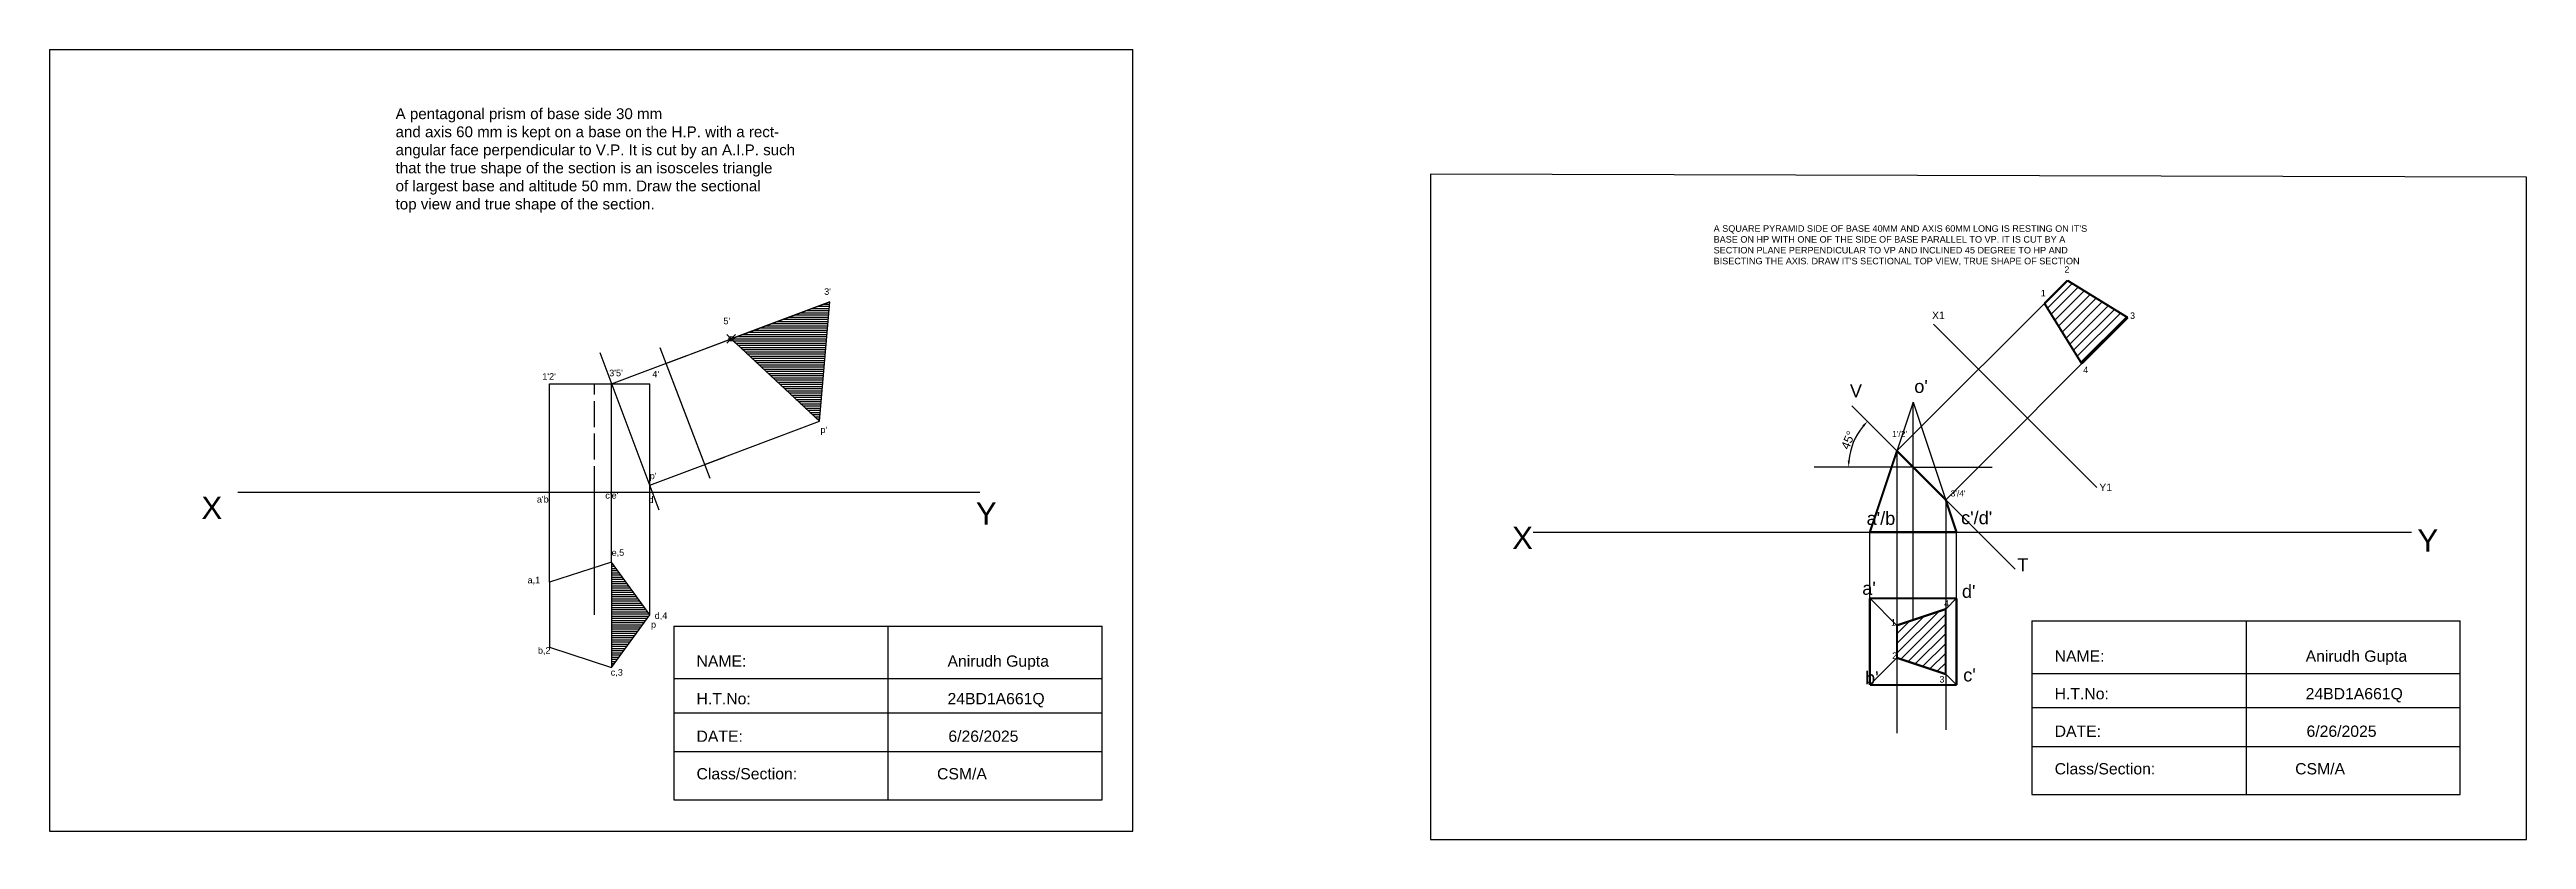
# Model space of a CAD drawing. Header units: millimetres. Extents: x 2302 to 7463, y 1376 to 2015.
# Drawn here: x 2302 to 3445, y 1497 to 1862 of the extents above; entities that cross this region are included whole.
import ezdxf

# ---------------------------------------------------------------- set-up
doc = ezdxf.new("R2010")
doc.units = ezdxf.units.MM
doc.header["$PDMODE"] = 35
doc.header["$PDSIZE"] = 2
doc.linetypes.add('ACAD_ISO02W100', pattern=[15, 12, -3])
doc.styles.get("Standard").update_dxf_attribs({"font": 'arial.ttf'})
doc.dimstyles.new('ISO-25', dxfattribs={"dimtxt": 4, "dimasz": 3, "dimexe": 1.25, "dimexo": 0.625, "dimtad": 1, "dimdec": 0, "dimtxsty": 'Standard', "dimcen": 2.5, "dimclrd": 6, "dimclre": 4, "dimadec": 0, "dimazin": 0, "dimtfac": 1, "dimtdec": 0, "dimtmove": 0, "dimatfit": 3, "dimfxl": 1, "dimarcsym": 1})
pattern_1 = [(0, (-4310.9959, 1415.3156), (0, 1), [])]

# ---------------------------------------------------------------- blocks, each defined once
blk = doc.blocks.new('*D92')
at = {"color": 6, "lineweight": -2, "transparency": 16777216}
blk.add_arc((3162.2, 1669), 29.9, 140.7591, 174.2409, dxfattribs=at)
at = {"color": 6, "transparency": 16777216}
for points in [[(3138.7, 1688.3), (3139.5, 1687.6), (3141.1, 1690.2)], [(3133, 1672), (3132, 1672.1), (3132.4, 1669)]]:
    blk.add_solid(points, dxfattribs=at)
at = {"layer": 'Defpoints', "color": 0, "transparency": 16777216}
for p in [(3133.9, 1697.3), (3136.4, 1684), (3116.5, 1669), (3162.2, 1669), (3209.2, 1622)]:
    blk.add_point(p, dxfattribs=at)
at = {"color": 0, "transparency": 16777216, "insert": (3132.2, 1681.5), "char_height": 4, "attachment_point": 5, "rotation": 67.5}
blk.add_mtext('45°', dxfattribs=at)

msp = doc.modelspace()

# ---------------------------------------------------------------- hatches: boundary and pattern name
at = {"transparency": 33554687}
h = msp.add_hatch(dxfattribs=at)
h.set_pattern_fill('ANSI31', color=256)
h.paths.add_polyline_path([(3261.2, 1738.1), (3233.4, 1755.2), (3222.8, 1744.6), (3240, 1716.8)])
h = msp.add_hatch()
h.set_pattern_fill('_USER', color=256, pattern_type=0)
h.set_pattern_definition(pattern_1)
h.paths.add_polyline_path([(2616.7, 1728.3), (2657.4, 1690.2), (2662.2, 1745.4)])
h = msp.add_hatch()
h.set_pattern_fill('_USER', color=256, pattern_type=0)
h.set_pattern_definition(pattern_1)
h.paths.add_polyline_path([(2561.5, 1576.6), (2579.1, 1600.9), (2561.5, 1625.2)])
h = msp.add_hatch(dxfattribs=at)
h.set_pattern_fill('ANSI31', color=256)
h.paths.add_polyline_path([(3177.2, 1603.5), (3154.7, 1596), (3154.7, 1581), (3177.2, 1573.5)])

# ---------------------------------------------------------------- linework, layer by layer
for p, q in [((2302.1, 1861.8), (2302.1, 1501)), ((2302.1, 1861.8), (2802.1, 1861.8)), ((2802.1, 1501), (2802.1, 1861.8)), ((2939.5, 1804.3), (2939.5, 1497.1)), ((3445.2, 1802.9), (2939.5, 1804.3)), ((3445.2, 1497.1), (3445.2, 1802.9)), ((3154.7, 1676.5), (3233.4, 1755.2)), ((2586.5, 1716.9), (2662.2, 1745.4)), ((2662.2, 1745.4), (2616.7, 1728.3)), ((2657.4, 1690.2), (2662.2, 1745.4)), ((3177.2, 1654), (3261.2, 1738.1)), ((2586.5, 1716.9), (2616.7, 1728.3)), ((2616.7, 1728.3), (2657.4, 1690.2)), ((3171.6, 1735), (3246.9, 1659.7)), ((2556, 1721.9), (2583.3, 1649.4)), ((2561.5, 1707.5), (2596.2, 1720.6)), ((2583.7, 1724.2), (2606.8, 1664)), ((2532.9, 1657.5), (2532.9, 1707.5)), ((2532.9, 1707.5), (2579.1, 1707.5)), ((2561.5, 1657.5), (2561.5, 1707.5)), ((2579.1, 1657.5), (2579.1, 1707.5)), ((3162.2, 1669), (3133.9, 1697.3)), ((3133.9, 1697.3), (3209.2, 1622)), ((3162.2, 1699), (3142.2, 1639)), ((3162.2, 1639), (3162.2, 1699)), ((3162.2, 1699), (3182.2, 1639)), ((2604.4, 1670.2), (2657.4, 1690.2)), ((2579.1, 1660.7), (2613.6, 1673.7)), ((3162.2, 1669), (3116.5, 1669)), ((3154.7, 1676.5), (3154.7, 1546.3)), ((3162.2, 1669), (3198.6, 1669)), ((2389, 1657.5), (2731.5, 1657.5)), ((2532.9, 1615.9), (2532.9, 1657.5)), ((2553.6, 1600.9), (2553.6, 1657.5)), ((2561.5, 1625.2), (2561.5, 1657.5)), ((2579.1, 1600.9), (2579.1, 1657.5)), ((3177.2, 1654), (3177.2, 1547.7)), ((2986.8, 1639), (3392.2, 1639)), ((3142.2, 1608.5), (3142.2, 1639)), ((3162.2, 1598.5), (3162.2, 1639)), ((3182.2, 1608.5), (3182.2, 1639)), ((2561.5, 1625.2), (2561.5, 1576.6)), ((2579.1, 1600.9), (2561.5, 1625.2)), ((2561.5, 1576.6), (2579.1, 1600.9)), ((3142.2, 1608.5), (3154.7, 1596)), ((3182.2, 1608.5), (3177.2, 1603.5)), ((2590.2, 1595.7), (2590.2, 1515.5)), ((2590.2, 1595.7), (2787.9, 1595.7)), ((2689, 1595.7), (2689, 1515.5)), ((2787.9, 1515.5), (2787.9, 1595.7)), ((3216.9, 1598.1), (3216.9, 1517.9)), ((3216.9, 1598.1), (3414.6, 1598.1)), ((3315.8, 1598.1), (3315.8, 1517.9)), ((3414.6, 1517.9), (3414.6, 1598.1)), ((3154.7, 1581), (3142.2, 1568.5)), ((2590.2, 1571.4), (2787.9, 1571.4)), ((3177.2, 1573.5), (3182.2, 1568.5)), ((3216.9, 1573.7), (3414.6, 1573.7)), ((2590.2, 1555.6), (2787.9, 1555.6)), ((3216.9, 1558), (3414.6, 1558)), ((2590.2, 1537.7), (2787.9, 1537.7)), ((3216.9, 1540), (3414.6, 1540)), ((2590.2, 1515.5), (2787.9, 1515.5)), ((3216.9, 1517.9), (3414.6, 1517.9)), ((2302.1, 1501), (2802.1, 1501)), ((2939.5, 1497.1), (3445.2, 1497.1))]:
    msp.add_line(p, q)
at = {"linetype": 'ACAD_ISO02W100'}
msp.add_line((2553.6, 1657.5), (2553.6, 1707.5), dxfattribs=at)
at = {"const_width": 1}
for points in [[(3233.4, 1755.2), (3222.8, 1744.6)], [(3261.2, 1738.1), (3233.4, 1755.2)], [(3222.8, 1744.6), (3240, 1716.8)], [(3240, 1716.8), (3261.2, 1738.1)], [(3142.2, 1639), (3152.2, 1669)], [(3152.2, 1669), (3154.7, 1676.5)], [(3154.7, 1676.5), (3162.2, 1669)], [(3162.2, 1669), (3177.2, 1654)], [(3177.2, 1654), (3182.2, 1639)], [(3182.2, 1639), (3142.2, 1639)], [(3182.2, 1608.5), (3142.2, 1608.5)], [(3142.2, 1608.5), (3142.2, 1568.5)], [(3177.2, 1603.5), (3154.7, 1596)], [(3177.2, 1573.5), (3177.2, 1603.5)], [(3182.2, 1568.5), (3182.2, 1608.5)], [(3154.7, 1596), (3154.7, 1581)], [(3154.7, 1581), (3177.2, 1573.5)], [(3142.2, 1568.5), (3182.2, 1568.5)]]:
    msp.add_lwpolyline(points, dxfattribs=at)
msp.add_lwpolyline([(2532.9, 1615.9), (2532.9, 1585.9), (2561.5, 1576.6), (2579.1, 1600.9), (2561.5, 1625.2)], close=True)
msp.add_point((2616.7, 1728.3))

# ---------------------------------------------------------------- texts
for s, height, p in [('2', 2.95, (3232, 1758.8)), ("3'", 3, (2659.6, 1748.6)), ('1', 2.95, (3221.1, 1747.9)), ("5'", 3, (2613.1, 1735)), ('X1', 3.44, (3170.9, 1737.4)), ('3', 2.95, (3262.3, 1737.5)), ('4', 2.95, (3240.7, 1712.5)), ("1'2'", 3, (2529.5, 1709.4)), ("3'5'", 3, (2560.4, 1711)), ("4'", 3, (2580.3, 1710.5)), ('V', 6, (3133, 1701.3)), ("o'", 6, (3162.7, 1703.3)), ("p'", 3, (2657.9, 1684.8)), ("1'/2'", 2.77, (3152.5, 1683)), ("p'", 3, (2579.1, 1663.5)), ("3'/4'", 2.77, (3179.5, 1655.5)), ('Y1', 3.44, (3248.1, 1658)), ('X', 10.3, (2372.2, 1645.1)), ("a'b'", 3, (2527, 1652.7)), ("c'e'", 3, (2558.6, 1654.5)), ("d'", 3, (2578.5, 1652.5)), ('Y', 10.3, (2729.6, 1642.5)), ("a'/b'", 6, (3140.7, 1642.4)), ("c'/d'", 6, (3184.3, 1642.7)), ('X', 10.3, (2977.1, 1631.2)), ('Y', 10.3, (3394.9, 1630)), ('e,5', 3, (2561.5, 1628.1)), ('T', 6, (3210.3, 1621)), ('a,1', 3, (2522.7, 1615.4)), ("a'", 6, (3138.7, 1610.1)), ("d'", 6, (3184.7, 1608.7)), ('d,4', 3, (2581.4, 1599)), ('4', 3, (3176.5, 1604.6)), ('p', 3, (2579.7, 1594.9)), ('1', 3, (3151.9, 1595.9)), ('b,2', 3, (2527.5, 1582.9)), ('2', 3, (3152.5, 1580.5)), ('c,3', 3, (2561.1, 1572.8)), ("b'", 6, (3140, 1568.8)), ('3', 3, (3174.3, 1569.6)), ("c'", 6, (3185.3, 1570.1))]:
    msp.add_text(s, height=height).set_placement(p)
at = {"attachment_point": 1}
for s, insert, char_height, width in [('A pentagonal prism of base side 30 mm\\Pand axis 60 mm is kept on a base on the H.P. with a rect-\\Pangular face perpendicular to V.P. It is cut by an A.I.P. such\\Pthat the true shape of the section is an isosceles triangle\\Pof largest base and altitude 50 mm. Draw the sectional\\Ptop view and true shape of the section.', (2461.8, 1834.7), 5, 206.152), ("A SQUARE PYRAMID SIDE OF BASE 40MM AND AXIS 60MM LONG IS RESTING ON IT'S BASE ON HP WITH ONE OF THE SIDE OF BASE PARALLEL TO VP. IT IS CUT BY A SECTION PLANE PERPENDICULAR TO VP AND INCLINED 45 DEGREE TO HP AND BISECTING THE AXIS. DRAW IT'S SECTIONAL TOP VIEW, TRUE SHAPE OF SECTION", (3070.1, 1780.7), 3, 173.467)]:
    msp.add_mtext(s, dxfattribs=dict(at, insert=insert, char_height=char_height, width=width))
at = {"char_height": 5.2, "attachment_point": 1}
for insert in [(2600.7, 1582.1), (3227.5, 1584.4)]:
    msp.add_mtext_dynamic_manual_height_columns('NAME:                                              Anirudh Gupta\\P\\PH.T.No:                                             24BD1A661Q\\P\\PDATE:                                               6/26/2025\\P\\PClass/Section:                                CSM/A', width=175.899, gutter_width=12.5, heights=[0], dxfattribs=dict(at, insert=insert))

# ---------------------------------------------------------------- dimensions: what is measured, and where the dimension line sits
dim = msp.add_angular_dim_2l(base=(3136.4, 1684), line1=((3133.9, 1697.3), (3209.2, 1622)), line2=((3162.2, 1669), (3116.5, 1669)), dimstyle='ISO-25')
dim.commit()
dim.dimension.update_dxf_attribs({"geometry": '*D92', "text_midpoint": (3132.2, 1681.5)})

doc.saveas('drawing.dxf')
